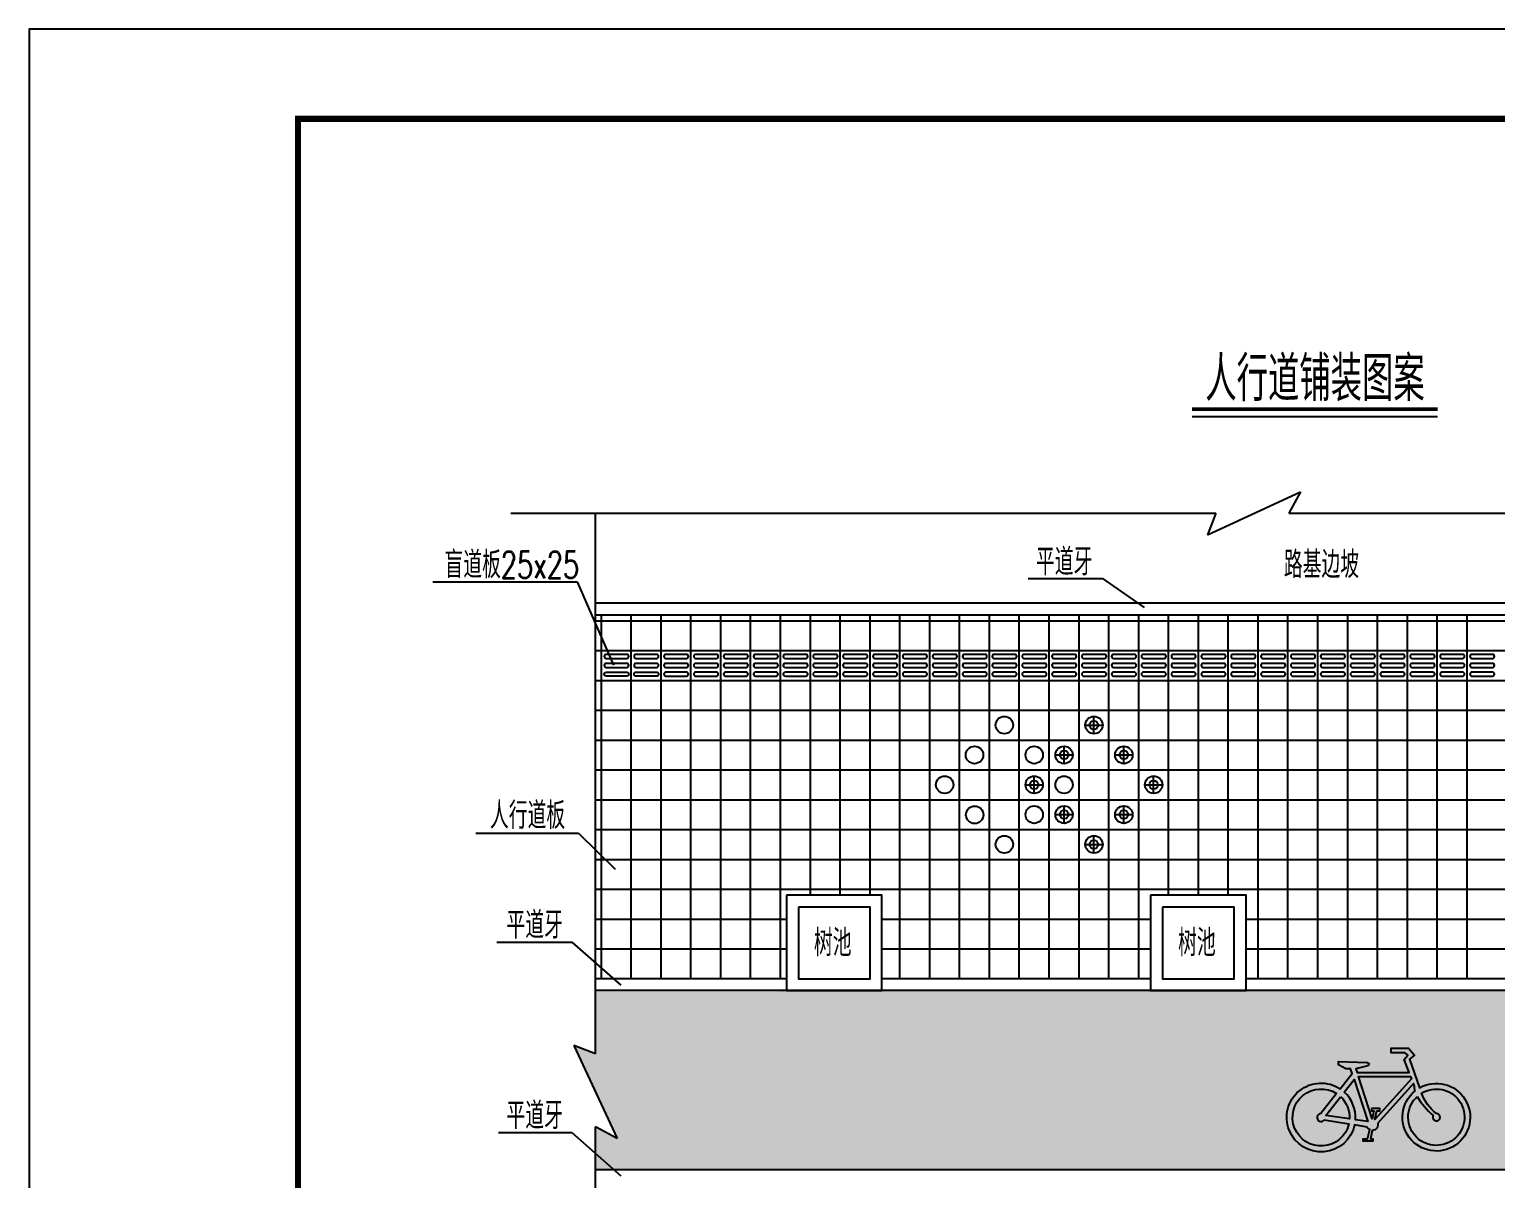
# Model space of a CAD drawing. Extents: x -95 to 325, y -1215 to -918.
# Drawn here: x -94.7 to 69, y -1046.3 to -917.9 of the extents above; entities that cross this region are included whole.
import ezdxf

# ---------------------------------------------------------------- set-up
doc = ezdxf.new("R2010")
doc.units = 0
doc.layers.get('0').update_dxf_attribs({"linetype": 'CONTINUOUS'})
doc.layers.add('PP-COM', color=7, linetype='CONTINUOUS')
doc.layers.add('图框', color=7, linetype='CONTINUOUS')
doc.styles.get("Standard").update_dxf_attribs({"font": 'simplex1.shx', "width": 0.7, "bigfont": 'hztxt.shx'})

# ---------------------------------------------------------------- blocks, each defined once
blk = doc.blocks.new('自行车')
at = {"layer": 'PP-COM', "color": 0}
for points in [[(-139.9291424864221, -1051.36788909301, -0.5121228006874943), (-142.1201690805622, -1054.326331594737), (-142.8988097983804, -1057.820856915934), (-141.8764883624315, -1057.820856915934), (-141.8764883624315, -1058.667017310206), (-145.8079973803417, -1058.667017310206), (-145.8079973803417, -1057.820856915934), (-144.0301019235433, -1057.820856915934), (-143.1883224928108, -1054.042966204285, -0.1640341838327437), (-144.1659361372807, -1052.972857729958), (-149.2742776138527, -1052.138130011294, -3.2266897398591), (-155.136652132169, -1037.521942994661), (-150.2546741187642, -1031.316994924578), (-150.8997909421666, -1029.3388807104), (-152.8502073812263, -1029.3388807104), (-155.7957333762772, -1027.787733298979), (-155.7957333762772, -1026.47522402614), (-144.2623167406812, -1026.855278264176), (-143.3454267626278, -1027.255060542829), (-143.9789139768479, -1028.20454333229), (-148.7467471534685, -1029.420547967093), (-148.2897555993688, -1030.834746097877), (-127.2379678147466, -1030.834746097877), (-129.2890072936149, -1025.590916497348), (-127.741238556627, -1023.856045497247), (-128.7810732122173, -1022.928354866955), (-134.4258858441906, -1022.928354866955), (-134.4258858441906, -1020.967896769027), (-127.5233041380397, -1020.967896769027), (-125.1045170005675, -1023.81893834182), (-127.0727734208906, -1025.488781867834), (-122.9924034461727, -1037.1103807547, -24.05350168804076), (-124.8657310673428, -1038.400096060535), (-125.0414920319706, -1036.450408226877), (-125.4506578586197, -1035.404306532876)], [(-161.5917237844916, -1050.125399697759), (-151.6206221108358, -1051.754725965549, -3.14859263110626), (-156.6092424462132, -1039.393591412999), (-162.9697052521511, -1047.477679728057, 1.532819608869109)], [(-153.4769068617695, -1038.820892704873), (-149.4620940358963, -1033.747274016552), (-143.9253126369988, -1050.724642438277), (-148.9691589592865, -1050.007664030487, 0.2277897084855213)], [(-123.8938866936606, -1040.582939202269, 0.08336914860524348), (-117.5177579600464, -1048.317589063465, 3.556088073350613), (-116.1869295875501, -1047.504839713705, -0.1291341803031177), (-122.2334980251881, -1039.321099438376, -21.84494050300352)], [(-154.9536537479775, -1040.687094424539, -0.2198594171713348), (-151.3265213693284, -1049.672566995538), (-160.9782896487543, -1048.300576452773)]]:
    blk.add_lwpolyline(points, format="xyb", close=True, dxfattribs=at)
blk.add_lwpolyline([(-142.4985028021149, -1045.462162891179), (-142.4985028021149, -1046.417851738364), (-141.4893150295725, -1046.417851738364), (-142.2095752780647, -1049.650366579433), (-147.7655691242104, -1032.456884464989), (-126.6034945224035, -1032.456884464989), (-126.2122199319599, -1033.457244185239), (-141.1367085190501, -1049.91257855568), (-140.3580229044096, -1046.417851738364), (-139.0667574477554, -1046.417851738364), (-139.0667574477554, -1045.462162891179)], close=True, dxfattribs=at)

msp = doc.modelspace()

# ---------------------------------------------------------------- hatches: boundary and pattern name
at = {"layer": 'PP-COM'}
msp.add_hatch(color=253, dxfattribs=at).paths.add_polyline_path([(-31.48678933014256, -1025.400982604121), (-31.48206108056726, -1032.354822113835), (-33.89895416613714, -1031.426506963438), (-29.07477305590803, -1041.823635058454), (-31.48686361102259, -1040.508860522671), (-31.48686361102259, -1045.291737668946), (129.1798028949774, -1045.291737668946), (129.1798028949774, -1040.508860522671), (131.591893450092, -1041.823635058454), (126.7677123398629, -1031.426506963438), (129.1798028949774, -1032.35297748868), (129.1798028949774, -1025.291737668947)])
at = {"layer": 'PP-COM', "true_color": 0xffffff}
h = msp.add_hatch(color=7, dxfattribs=at)
edge = h.paths.add_edge_path(flags=16)
edge.add_line((52.13461774207456, -1034.421514020369), (53.24156140155182, -1033.022641823527))
edge.add_line((53.24156140155182, -1033.022641823527), (54.76813445221156, -1037.703555017767))
edge.add_line((54.76813445221156, -1037.703555017767), (53.37747093986722, -1037.505873397999))
edge.add_arc((49.54659549114429, -1037.256952139149), 3.838954088907019, 356.2822815778115, 407.6119971914774)
edge = h.paths.add_edge_path(flags=16)
edge.add_arc((49.54659549114436, -1037.256952139149), 3.184764563834071, -2.8172017145540167, 46.781739696334114, ccw=False)
edge.add_line((52.72751103237929, -1037.413482157303), (50.06637484421081, -1037.035203941594))
edge.add_line((50.06637484421081, -1037.035203941594), (51.72745664310474, -1034.93605361424))
h.paths.add_polyline_path([(55.16152716278232, -1036.25261107083), (55.16152716278232, -1036.516108712116), (55.43977525415999, -1036.516108712116), (55.24118878205751, -1037.407361172113), (53.70931857370029, -1032.666862215782), (59.54401755415893, -1032.666862215782), (59.65189778314866, -1032.942676281731), (55.53699411791318, -1037.479656917179), (55.75168933316645, -1036.516108712116), (56.10771044098347, -1036.516108712116), (56.10771044098347, -1036.25261107083)], flags=16)
edge = h.paths.add_edge_path(flags=16)
edge.add_line((49.89724192157857, -1037.538334874047), (52.64642308004407, -1037.987564379772))
edge.add_arc((49.5465954911443, -1037.256952139149), 3.18476456383414, 57.217600214080505, 346.73774650711744, ccw=False)
edge.add_line((51.27098619436952, -1034.579415579233), (49.51731191869703, -1036.808319065179))
edge.add_arc((49.54659549114434, -1037.256952139149), 0.4495877697123468, 93.73456274567408, 321.2540529314429)
edge = h.paths.add_edge_path()
edge.add_arc((55.27413266956076, -1038.071194874221), 0.6254544427963987, -90.7597406713694, 17.712342371371392, ccw=False)
edge.add_line((55.26583940158467, -1038.696594331944), (55.05115656505362, -1039.660086981527))
edge.add_line((55.05115656505362, -1039.660086981527), (55.33302580293651, -1039.660086981527))
edge.add_line((55.33302580293651, -1039.660086981527), (55.33302580293651, -1039.893385997936))
edge.add_line((55.33302580293651, -1039.893385997936), (54.24905024335191, -1039.893385997936))
edge.add_line((54.24905024335191, -1039.893385997936), (54.24905024335191, -1039.660086981527))
edge.add_line((54.24905024335191, -1039.660086981527), (54.73924248604715, -1039.660086981527))
edge.add_line((54.73924248604715, -1039.660086981527), (54.97133360559393, -1038.618466275698))
edge.add_arc((55.27413266956087, -1038.071194874221), 0.6254544427964948, 203.7827169975147, 241.0447417564763, ccw=False)
edge.add_line((54.70179097132952, -1038.32342143999), (53.2933451848921, -1038.09327458243))
edge.add_arc((49.54659549114427, -1037.256952139149), 3.838954088907037, 56.29312010711152, 347.4171192721794, ccw=False)
edge.add_line((51.67700126452021, -1034.063374249461), (53.02303527457906, -1032.352577701413))
edge.add_line((53.02303527457906, -1032.352577701413), (52.8451669633379, -1031.807182166907))
edge.add_line((52.8451669633379, -1031.807182166907), (52.30740811773402, -1031.807182166907))
edge.add_line((52.30740811773402, -1031.807182166907), (51.49528275462001, -1031.379507735631))
edge.add_line((51.49528275462001, -1031.379507735631), (51.49528275462001, -1031.017629391462))
edge.add_line((51.49528275462001, -1031.017629391462), (54.67521740427723, -1031.12241600227))
edge.add_line((54.67521740427723, -1031.12241600227), (54.92801761979505, -1031.232641927542))
edge.add_line((54.92801761979505, -1031.232641927542), (54.75335576492056, -1031.494428466332))
edge.add_line((54.75335576492056, -1031.494428466332), (53.43879318549133, -1031.829699045254))
edge.add_line((53.43879318549133, -1031.829699045254), (53.56479255960544, -1032.219614521269))
edge.add_line((53.56479255960544, -1032.219614521269), (59.36908382286745, -1032.219614521269))
edge.add_line((59.36908382286745, -1032.219614521269), (58.80358170734183, -1030.773812642219))
edge.add_line((58.80358170734183, -1030.773812642219), (59.23032458778314, -1030.295482882685))
edge.add_line((59.23032458778314, -1030.295482882685), (58.94362669454821, -1030.03970476657))
edge.add_line((58.94362669454821, -1030.03970476657), (57.38726782480666, -1030.03970476657))
edge.add_line((57.38726782480666, -1030.03970476657), (57.38726782480666, -1029.499177286139))
edge.add_line((57.38726782480666, -1029.499177286139), (59.29041235109861, -1029.499177286139))
edge.add_line((59.29041235109861, -1029.499177286139), (59.95730797029044, -1030.285251887567))
edge.add_line((59.95730797029044, -1030.285251887567), (59.41463037629124, -1030.745652604514))
edge.add_line((59.41463037629124, -1030.745652604514), (60.53964911757039, -1033.949900413503))
edge.add_arc((62.41601956477867, -1037.22826331059), 3.777357454643768, -230.6927707461815, 119.7846566979714, ccw=False)
edge.add_line((60.02314480658129, -1034.305494121664), (59.97468489230471, -1033.767936163415))
edge.add_line((59.97468489230471, -1033.767936163415), (59.86187178316918, -1033.479510354401))
edge.add_line((59.86187178316918, -1033.479510354401), (55.86993804859991, -1037.880907695668))
edge = h.paths.add_edge_path(flags=16)
edge.add_arc((67.52057205684301, -1030.73854100738), 8.345308176899108, 209.9694145060554, 229.0321328918254)
edge.add_arc((62.41601956477844, -1037.22826331059), 0.4124558330725532, 152.8256063393013, 449.999999999997)
edge.add_arc((65.87789503356544, -1032.51392591211), 5.521844507425191, 201.742649331896, 231.1751427904885, ccw=False)
edge.add_arc((62.41601956477692, -1037.228263310591), 3.146744079255386, -227.52436271061288, 121.99159725788161, ccw=False)

# ---------------------------------------------------------------- linework, layer by layer
for p, q in [((35.1397890548439, -961.1361031731267), (62.55315022911095, -961.136103173126)), ((36.8494870726453, -974.3752974225163), (47.24661516766096, -969.5511163122871)), ((47.24661516766096, -969.5511163122871), (45.9344583796803, -971.9584043369464)), ((-40.9201716819387, -971.9584043369464), (37.77780222304215, -971.9584043369464)), ((-31.48686361102258, -1032.35297748868), (-31.48686361102259, -971.9584043369464)), ((37.77780222304215, -971.9584043369464), (36.8494870726453, -974.3752974225163)), ((45.9344583796803, -971.9584043369464), (140.1771243924949, -971.9584043369464)), ((-49.62667956622158, -979.6122929045296), (-33.52178975384304, -979.6122929045296)), ((-33.52178975384304, -979.6122929045296), (-29.48615341333313, -988.9337612331437)), ((16.82821567134397, -979.2585045370247), (25.12606052503385, -979.2585045370247)), ((25.12606052503385, -979.2585045370247), (29.80551708772069, -982.5039017014356)), ((-31.48686361102259, -981.9584043369464), (129.1798028949774, -981.9584043369464)), ((24.17980299997453, -996.600199516991), (24.17980299997453, -994.6499424708974)), ((23.2046744769309, -995.6250709939471), (25.15493152302422, -995.6250709939471)), ((20.84646966997755, -999.9335328469937), (20.84646966997755, -997.9832758009005)), ((27.51313632997756, -999.9335328469909), (27.51313632997756, -997.9832758008978)), ((19.87134114693393, -998.95840432395), (21.82159819302726, -998.95840432395)), ((26.53800780693273, -998.9584043239471), (28.48826485302725, -998.9584043239471)), ((17.51313633997756, -1003.266866176991), (17.51313633997756, -1001.316609130897)), ((30.84646965997756, -1003.266866176994), (30.84646965997756, -1001.3166091309)), ((16.53800781693394, -1002.291737653947), (18.48826486302785, -1002.291737653947)), ((29.87134113693394, -1002.29173765395), (31.82159818302725, -1002.29173765395)), ((20.84646966997448, -1006.600199506991), (20.84646966997448, -1004.649942460897)), ((27.51313632997756, -1006.600199506991), (27.51313632997756, -1004.649942460897)), ((19.87134114693086, -1005.625070983947), (21.82159819302419, -1005.625070983947)), ((26.53800780693273, -1005.625070983947), (28.48826485302725, -1005.625070983947)), ((-44.83750294868172, -1007.708705482711), (-33.3633748658977, -1007.708705482711)), ((-33.3633748658977, -1007.708705482711), (-29.28542498813704, -1011.726379512662)), ((24.17980299997507, -1009.933532836991), (24.17980299997507, -1007.983275790897)), ((23.20467447693082, -1008.958404313947), (25.15493152302415, -1008.958404313947)), ((-42.48707857726959, -1019.861026284518), (-34.13791404663586, -1019.861026284518)), ((-34.13791404663586, -1019.861026284518), (-28.657509664492, -1024.695463369403)), ((-33.89895416613714, -1031.426506963438), (-29.07477305590803, -1041.823635058454)), ((-31.48206108056726, -1032.354822113835), (-33.89895416613714, -1031.426506963438)), ((-42.30613259624103, -1041.1403703836), (-34.13791404663586, -1041.1403703836)), ((-34.13791404663586, -1041.1403703836), (-28.657509664492, -1045.974807468484)), ((-31.48686361102259, -1045.291737668946), (-31.48686361102259, -1040.508860522671)), ((-29.07477305590803, -1041.823635058454), (-31.48686361102259, -1040.508860522671)), ((-31.48686361102247, -1109.899999165545), (-31.48686361102259, -1045.291737668946))]:
    msp.add_line(p, q)
at = {"color": 0}
msp.add_line((-31.48686361102259, -983.2917376689463), (129.1798028949774, -983.2917376689463), dxfattribs=at)
at = {"color": 2}
for p, q in [((-31.48686361102247, -983.9584043389475), (129.1798028949775, -983.9584043389464)), ((-30.82019694502239, -1023.958404668946), (-30.82019694502248, -983.2917376689462)), ((-27.48686361502249, -1023.958404668946), (-27.48686361502249, -983.2917376689463)), ((-24.15353028502252, -1023.958404668946), (-24.15353028502248, -983.2917376689462)), ((-20.82019695502249, -1023.958404668946), (-20.82019695502248, -983.2917376689462)), ((-17.48686362502249, -1023.958404668946), (-17.48686362502249, -983.2917376689462)), ((-14.15353029502248, -1023.958404668946), (-14.15353029502248, -983.2917376689462)), ((-10.82019696502246, -1023.958404668946), (-10.82019696502246, -983.2917376689463)), ((-7.486863635022472, -1014.625071002946), (-7.486863635022498, -983.2917376689462)), ((-4.153530305022516, -1014.625071002946), (-4.15353030502249, -983.2917376689463)), ((-0.820196975022499, -1014.625071002946), (-0.8201969750224739, -983.2917376689463)), ((2.5131363549775, -1023.958404668946), (2.513136354977516, -983.2917376689463)), ((5.846469684977483, -1023.958404668946), (5.846469684977515, -983.2917376689463)), ((9.179803014977484, -1023.958404668946), (9.179803014977514, -983.2917376689463)), ((12.51313634497748, -1023.958404668946), (12.51313634497752, -983.2917376689463)), ((15.84646967497749, -1023.958404668946), (15.84646967497751, -983.2917376689463)), ((19.1798030049775, -1023.958404668946), (19.17980300497751, -983.2917376689463)), ((22.5131363349775, -1023.958404668946), (22.51313633497751, -983.2917376689463)), ((25.8464696649775, -1023.958404668946), (25.84646966497752, -983.2917376689463)), ((29.17980299497749, -1023.958404668946), (29.17980299497751, -983.2917376689463)), ((32.51313632497752, -1014.625071002946), (32.51313632497752, -983.2917376689463)), ((35.84646965497752, -1014.625071002946), (35.84646965497751, -983.2917376689463)), ((39.1798029849775, -1014.625071002946), (39.17980298497751, -983.2917376689463)), ((42.51313631497751, -1023.958404668946), (42.51313631497751, -983.2917376689463)), ((45.84646964497751, -1023.958404668946), (45.84646964497752, -983.2917376689463)), ((49.17980297497748, -1023.958404668946), (49.17980297497751, -983.2917376689463)), ((52.51313630497749, -1023.958404668946), (52.5131363049775, -983.2917376689463)), ((55.84646963497751, -1023.958404668946), (55.84646963497752, -983.2917376689463)), ((59.17980296497748, -1023.958404668946), (59.17980296497751, -983.2917376689463)), ((62.51313629497751, -1023.958404668946), (62.51313629497754, -983.2917376689463)), ((65.84646962497742, -1023.958404668946), (65.84646962497752, -983.2917376689463)), ((-31.48686361102259, -987.2917376689464), (129.1798028949774, -987.2917376689464)), ((-31.48686361102247, -990.6250709989475), (129.1798028949775, -990.6250709989464)), ((-31.48686361102247, -993.9584043289475), (129.1798028949775, -993.9584043289464)), ((-31.48686361102247, -997.2917376589472), (129.1798028949775, -997.2917376589463)), ((-31.48686361102247, -1000.625070988946), (129.1798028949775, -1000.625070988947)), ((-31.48686361102247, -1003.958404318946), (129.1798028949775, -1003.958404318946)), ((-31.48686361102247, -1003.958404318946), (129.1798028949775, -1003.958404318946)), ((-31.48686361102247, -1007.291737648946), (129.1798028949775, -1007.291737648946)), ((-31.48686361102259, -1010.625070978947), (129.1798028949774, -1010.625070978946)), ((-31.48686361102259, -1013.958404308946), (129.1798028949774, -1013.958404308946)), ((-31.48686361102245, -1017.291737638946), (-10.15350376502251, -1017.291737638946)), ((0.5131562349774974, -1017.291737638946), (30.5131562349775, -1017.291737638946)), ((41.17981623497751, -1017.291737638946), (71.1798162349775, -1017.291737638946)), ((-31.48686361102256, -1020.625070968947), (-10.15350376502251, -1020.625070968947)), ((0.5131562349774903, -1020.625070968946), (30.5131562349775, -1020.625070968946)), ((41.17981623497748, -1020.625070968946), (71.1798162349775, -1020.625070968946))]:
    msp.add_line(p, q, dxfattribs=at)
msp.add_lwpolyline([(325.2984243270657, -1214.890481318522), (325.2984243270657, -917.8904813185216), (-94.70157567293438, -917.8904813185216), (-94.70157567293438, -1214.890481318522)], close=True)
at = {"const_width": 0.4}
msp.add_lwpolyline([(35.1397890548439, -960.3361031731267), (62.55315022911095, -960.3361031731267)], dxfattribs=at)
at = {"color": 6}
for points in [[(-27.99484834225629, -988.179903804108, 0.9999999999999999), (-27.99484834225631, -987.7227609474227), (-30.28056262568279, -987.7227609474227, 0.9999999999999999), (-30.28056262568281, -988.1799038041082)], [(-27.99484834225631, -988.7287836655383), (-30.28056262568279, -988.7287836655381, 0.9999999999999999), (-30.28056262568281, -989.1859265222239), (-27.99484834225629, -989.1859265222234, 0.9999999999999999)], [(-24.66151501225629, -988.179903804108, 0.9999999999999999), (-24.6615150122563, -987.7227609474227), (-26.94722929568279, -987.7227609474227, 0.9999999999999999), (-26.9472292956828, -988.1799038041082)], [(-24.6615150122563, -988.7287836655383), (-26.94722929568279, -988.7287836655381, 0.9999999999999999), (-26.9472292956828, -989.1859265222239), (-24.66151501225629, -989.1859265222234, 0.9999999999999999)], [(-21.32818168225633, -988.179903804108, 0.9999999999999999), (-21.3281816822563, -987.7227609474227), (-23.61389596568283, -987.7227609474227, 0.9999999999999999), (-23.6138959656828, -988.1799038041082)], [(-21.32818168225633, -989.1859265222234, 0.9999999999999999), (-21.3281816822563, -988.7287836655383), (-23.61389596568283, -988.7287836655381, 0.9999999999999999), (-23.6138959656828, -989.1859265222239)], [(-20.2805626356828, -988.1799038041082), (-17.99484835225631, -988.179903804108, 0.9999999999999999), (-17.99484835225631, -987.7227609474227), (-20.28056263568281, -987.7227609474227, 0.9999999999999999)], [(-20.2805626356828, -989.1859265222239), (-17.99484835225631, -989.1859265222234, 0.9999999999999999), (-17.99484835225631, -988.7287836655383), (-20.28056263568281, -988.7287836655381, 0.9999999999999999)], [(-14.6615150222563, -988.179903804108, 0.9999999999999999), (-14.6615150222563, -987.7227609474227), (-16.9472293056828, -987.7227609474227, 0.9999999999999999), (-16.9472293056828, -988.1799038041082)], [(-14.6615150222563, -989.1859265222234, 0.9999999999999999), (-14.6615150222563, -988.7287836655383), (-16.9472293056828, -988.7287836655381, 0.9999999999999999), (-16.9472293056828, -989.1859265222239)], [(-11.32818169225656, -988.1799038041071, 0.9999999999999999), (-11.32818169225652, -987.7227609474218), (-13.61389597568306, -987.7227609474218, 0.9999999999999999), (-13.61389597568302, -988.1799038041073)], [(-11.32818169225656, -989.1859265222225, 0.9999999999999999), (-11.32818169225652, -988.7287836655374), (-13.61389597568306, -988.7287836655372, 0.9999999999999999), (-13.61389597568302, -989.185926522223)], [(-7.99484836225654, -988.1799038041071, 0.9999999999999999), (-7.994848362256519, -987.7227609474218), (-10.28056264568304, -987.7227609474218, 0.9999999999999999), (-10.28056264568302, -988.1799038041073)], [(-7.99484836225654, -989.1859265222225, 0.9999999999999999), (-7.994848362256519, -988.7287836655374), (-10.28056264568304, -988.7287836655372, 0.9999999999999999), (-10.28056264568302, -989.185926522223)], [(-6.947229315683018, -988.1799038041073), (-4.661515032256524, -988.1799038041071, 0.9999999999999999), (-4.661515032256524, -987.7227609474218), (-6.947229315683025, -987.7227609474218, 0.9999999999999999)], [(-6.947229315683018, -989.185926522223), (-4.661515032256524, -989.1859265222225, 0.9999999999999999), (-4.661515032256524, -988.7287836655374), (-6.947229315683025, -988.7287836655372, 0.9999999999999999)], [(-1.328181702256508, -988.1799038041071, 0.9999999999999999), (-1.328181702256522, -987.7227609474218), (-3.613895985683008, -987.7227609474218, 0.9999999999999999), (-3.613895985683023, -988.1799038041073)], [(-1.328181702256508, -989.1859265222225, 0.9999999999999999), (-1.328181702256522, -988.7287836655374), (-3.613895985683008, -988.7287836655372, 0.9999999999999999), (-3.613895985683023, -989.185926522223)], [(2.005151627743452, -988.1799038041071, 0.9999999999999999), (2.00515162774348, -987.7227609474218), (-0.2805626556829921, -987.7227609474218, 0.9999999999999999), (-0.2805626556830205, -988.1799038041073)], [(2.005151627743452, -989.1859265222225, 0.9999999999999999), (2.00515162774348, -988.7287836655374), (-0.2805626556829921, -988.7287836655372, 0.9999999999999999), (-0.2805626556830205, -989.185926522223)], [(5.338484957743276, -988.1799038041057, 0.9999999999999999), (5.33848495774329, -987.7227609474204), (3.052770674316776, -987.7227609474204, 0.9999999999999999), (3.05277067431679, -988.179903804106)], [(5.338484957743276, -989.1859265222212, 0.9999999999999999), (5.33848495774329, -988.7287836655361), (3.052770674316776, -988.7287836655358, 0.9999999999999999), (3.05277067431679, -989.1859265222216)], [(8.671818287743292, -988.1799038041057, 0.9999999999999999), (8.671818287743285, -987.7227609474204), (6.386104004316792, -987.7227609474204, 0.9999999999999999), (6.386104004316792, -988.179903804106)], [(8.671818287743292, -989.1859265222212, 0.9999999999999999), (8.671818287743285, -988.7287836655361), (6.386104004316792, -988.7287836655358, 0.9999999999999999), (6.386104004316792, -989.1859265222216)], [(12.00515161774325, -988.1799038041057, 0.9999999999999999), (12.00515161774329, -987.7227609474204), (9.719437334316808, -987.7227609474204, 0.9999999999999999), (9.71943733431679, -988.179903804106)], [(12.00515161774325, -989.1859265222212, 0.9999999999999999), (12.00515161774329, -988.7287836655361), (9.719437334316808, -988.7287836655358, 0.9999999999999999), (9.71943733431679, -989.1859265222216)], [(13.05277066431703, -988.179903804106), (15.33848494774351, -988.1799038041057, 0.9999999999999999), (15.33848494774353, -987.7227609474204), (13.05277066431701, -987.7227609474204, 0.9999999999999999)], [(13.05277066431703, -989.1859265222216), (15.33848494774351, -989.1859265222212, 0.9999999999999999), (15.33848494774353, -988.7287836655361), (13.05277066431701, -988.7287836655358, 0.9999999999999999)], [(18.67181827774353, -988.1799038041057, 0.9999999999999999), (18.67181827774353, -987.7227609474204), (16.38610399431703, -987.7227609474204, 0.9999999999999999), (16.38610399431703, -988.179903804106)], [(18.67181827774353, -989.1859265222212, 0.9999999999999999), (18.67181827774353, -988.7287836655361), (16.38610399431703, -988.7287836655358, 0.9999999999999999), (16.38610399431703, -989.1859265222216)], [(22.00515160774355, -988.1799038041057, 0.9999999999999999), (22.00515160774353, -987.7227609474204), (19.71943732431705, -987.7227609474204, 0.9999999999999999), (19.71943732431703, -988.179903804106)], [(22.00515160774355, -989.1859265222212, 0.9999999999999999), (22.00515160774353, -988.7287836655361), (19.71943732431705, -988.7287836655358, 0.9999999999999999), (19.71943732431703, -989.1859265222216)], [(25.33848493774351, -988.1799038041057, 0.9999999999999999), (25.33848493774353, -987.7227609474204), (23.052770654317, -987.7227609474204, 0.9999999999999999), (23.05277065431703, -988.179903804106)], [(25.33848493774351, -989.1859265222212, 0.9999999999999999), (25.33848493774353, -988.7287836655361), (23.052770654317, -988.7287836655358, 0.9999999999999999), (23.05277065431703, -989.1859265222216)], [(26.38610398431704, -988.179903804106), (28.67181826774352, -988.1799038041057, 0.9999999999999999), (28.67181826774353, -987.7227609474204), (26.38610398431702, -987.7227609474204, 0.9999999999999999)], [(26.38610398431704, -989.1859265222216), (28.67181826774352, -989.1859265222212, 0.9999999999999999), (28.67181826774353, -988.7287836655361), (26.38610398431702, -988.7287836655358, 0.9999999999999999)], [(32.00515159774353, -988.1799038041057, 0.9999999999999999), (32.00515159774353, -987.7227609474204), (29.71943731431704, -987.7227609474204, 0.9999999999999999), (29.71943731431703, -988.179903804106)], [(32.00515159774353, -989.1859265222212, 0.9999999999999999), (32.00515159774353, -988.7287836655361), (29.71943731431704, -988.7287836655358, 0.9999999999999999), (29.71943731431703, -989.1859265222216)], [(35.33848492774349, -988.1799038041057, 0.9999999999999999), (35.33848492774354, -987.7227609474204), (33.05277064431699, -987.7227609474204, 0.9999999999999999), (33.05277064431704, -988.179903804106)], [(35.33848492774349, -989.1859265222212, 0.9999999999999999), (35.33848492774354, -988.7287836655361), (33.05277064431699, -988.7287836655358, 0.9999999999999999), (33.05277064431704, -989.1859265222216)], [(38.67181825774351, -988.1799038041057, 0.9999999999999999), (38.67181825774354, -987.7227609474204), (36.38610397431701, -987.7227609474204, 0.9999999999999999), (36.38610397431704, -988.179903804106)], [(38.67181825774351, -989.1859265222212, 0.9999999999999999), (38.67181825774354, -988.7287836655361), (36.38610397431701, -988.7287836655358, 0.9999999999999999), (36.38610397431704, -989.1859265222216)], [(39.71943730431704, -988.179903804106), (42.00515158774353, -988.1799038041057, 0.9999999999999999), (42.00515158774353, -987.7227609474204), (39.71943730431703, -987.7227609474204, 0.9999999999999999)], [(39.71943730431704, -989.1859265222216), (42.00515158774353, -989.1859265222212, 0.9999999999999999), (42.00515158774353, -988.7287836655361), (39.71943730431703, -988.7287836655358, 0.9999999999999999)], [(45.33848491774355, -988.1799038041057, 0.9999999999999999), (45.33848491774354, -987.7227609474204), (43.05277063431705, -987.7227609474204, 0.9999999999999999), (43.05277063431704, -988.179903804106)], [(45.33848491774355, -989.1859265222212, 0.9999999999999999), (45.33848491774354, -988.7287836655361), (43.05277063431705, -988.7287836655358, 0.9999999999999999), (43.05277063431704, -989.1859265222216)], [(48.67181824774351, -988.1799038041057, 0.9999999999999999), (48.67181824774354, -987.7227609474204), (46.38610396431701, -987.7227609474204, 0.9999999999999999), (46.38610396431704, -988.179903804106)], [(48.67181824774351, -989.1859265222212, 0.9999999999999999), (48.67181824774354, -988.7287836655361), (46.38610396431701, -988.7287836655358, 0.9999999999999999), (46.38610396431704, -989.1859265222216)], [(52.00515157774353, -988.1799038041057, 0.9999999999999999), (52.00515157774354, -987.7227609474204), (49.71943729431703, -987.7227609474204, 0.9999999999999999), (49.71943729431704, -988.179903804106)], [(52.00515157774353, -989.1859265222212, 0.9999999999999999), (52.00515157774354, -988.7287836655361), (49.71943729431703, -988.7287836655358, 0.9999999999999999), (49.71943729431704, -989.1859265222216)], [(55.33848490774354, -988.1799038041057, 0.9999999999999999), (55.33848490774353, -987.7227609474204), (53.05277062431704, -987.7227609474204, 0.9999999999999999), (53.05277062431704, -988.179903804106)], [(55.33848490774354, -989.1859265222212, 0.9999999999999999), (55.33848490774353, -988.7287836655361), (53.05277062431704, -988.7287836655358, 0.9999999999999999), (53.05277062431704, -989.1859265222216)], [(58.67181823774356, -988.1799038041057, 0.9999999999999999), (58.67181823774354, -987.7227609474204), (56.38610395431706, -987.7227609474204, 0.9999999999999999), (56.38610395431704, -988.179903804106)], [(58.67181823774356, -989.1859265222212, 0.9999999999999999), (58.67181823774354, -988.7287836655361), (56.38610395431706, -988.7287836655358, 0.9999999999999999), (56.38610395431704, -989.1859265222216)], [(59.71943728431704, -988.179903804106), (62.00515156774352, -988.1799038041057, 0.9999999999999999), (62.00515156774353, -987.7227609474204), (59.71943728431702, -987.7227609474204, 0.9999999999999999)], [(59.71943728431704, -989.1859265222216), (62.00515156774352, -989.1859265222212, 0.9999999999999999), (62.00515156774353, -988.7287836655361), (59.71943728431702, -988.7287836655358, 0.9999999999999999)], [(65.33848489774354, -988.1799038041057, 0.9999999999999999), (65.33848489774354, -987.7227609474204), (63.05277061431703, -987.7227609474204, 0.9999999999999999), (63.05277061431703, -988.179903804106)], [(65.33848489774354, -989.1859265222212, 0.9999999999999999), (65.33848489774354, -988.7287836655361), (63.05277061431703, -988.7287836655358, 0.9999999999999999), (63.05277061431703, -989.1859265222216)], [(68.67181822774356, -988.1799038041057, 0.9999999999999999), (68.67181822774353, -987.7227609474204), (66.38610394431706, -987.7227609474204, 0.9999999999999999), (66.38610394431703, -988.179903804106)], [(68.67181822774356, -989.1859265222212, 0.9999999999999999), (68.67181822774353, -988.7287836655361), (66.38610394431706, -988.7287836655358, 0.9999999999999999), (66.38610394431703, -989.1859265222216)], [(-27.99484834225629, -989.7087668906571, -0.9999999999999999), (-27.99484834225631, -990.1659097473427), (-30.28056262568279, -990.1659097473424, -0.9999999999999999), (-30.28056262568281, -989.7087668906576)], [(-24.66151501225629, -989.7087668906571, -0.9999999999999999), (-24.6615150122563, -990.1659097473427), (-26.94722929568279, -990.1659097473424, -0.9999999999999999), (-26.9472292956828, -989.7087668906576)], [(-21.3281816822563, -989.7087668906576), (-23.61389596568283, -989.7087668906571, 0.9999999999999999), (-23.6138959656828, -990.1659097473427), (-21.32818168225633, -990.1659097473424, 0.9999999999999999)], [(-20.2805626356828, -990.1659097473427), (-17.99484835225631, -990.1659097473424, 0.9999999999999999), (-17.99484835225631, -989.7087668906576), (-20.28056263568281, -989.7087668906571, 0.9999999999999999)], [(-14.6615150222563, -989.7087668906576), (-16.9472293056828, -989.7087668906571, 0.9999999999999999), (-16.9472293056828, -990.1659097473427), (-14.6615150222563, -990.1659097473424, 0.9999999999999999)], [(-11.32818169225652, -989.7087668906566), (-13.61389597568306, -989.7087668906562, 0.9999999999999999), (-13.61389597568302, -990.1659097473417), (-11.32818169225656, -990.1659097473415, 0.9999999999999999)], [(-7.994848362256519, -989.7087668906566), (-10.28056264568304, -989.7087668906562, 0.9999999999999999), (-10.28056264568302, -990.1659097473417), (-7.99484836225654, -990.1659097473415, 0.9999999999999999)], [(-6.947229315683018, -990.1659097473417), (-4.661515032256524, -990.1659097473415, 0.9999999999999999), (-4.661515032256524, -989.7087668906566), (-6.947229315683025, -989.7087668906562, 0.9999999999999999)], [(-1.328181702256522, -989.7087668906566), (-3.613895985683008, -989.7087668906562, 0.9999999999999999), (-3.613895985683023, -990.1659097473417), (-1.328181702256508, -990.1659097473415, 0.9999999999999999)], [(2.00515162774348, -989.7087668906566), (-0.2805626556829921, -989.7087668906562, 0.9999999999999999), (-0.2805626556830205, -990.1659097473417), (2.005151627743452, -990.1659097473415, 0.9999999999999999)], [(5.33848495774329, -989.7087668906553), (3.052770674316776, -989.7087668906548, 0.9999999999999999), (3.05277067431679, -990.1659097473404), (5.338484957743276, -990.1659097473402, 0.9999999999999999)], [(8.671818287743285, -989.7087668906553), (6.386104004316792, -989.7087668906548, 0.9999999999999999), (6.386104004316792, -990.1659097473404), (8.671818287743292, -990.1659097473402, 0.9999999999999999)], [(12.00515161774329, -989.7087668906553), (9.719437334316808, -989.7087668906548, 0.9999999999999999), (9.71943733431679, -990.1659097473404), (12.00515161774325, -990.1659097473402, 0.9999999999999999)], [(13.05277066431703, -990.1659097473404), (15.33848494774351, -990.1659097473402, 0.9999999999999999), (15.33848494774353, -989.7087668906553), (13.05277066431701, -989.7087668906548, 0.9999999999999999)], [(18.67181827774353, -989.7087668906553), (16.38610399431703, -989.7087668906548, 0.9999999999999999), (16.38610399431703, -990.1659097473404), (18.67181827774353, -990.1659097473402, 0.9999999999999999)], [(22.00515160774353, -989.7087668906553), (19.71943732431705, -989.7087668906548, 0.9999999999999999), (19.71943732431703, -990.1659097473404), (22.00515160774355, -990.1659097473402, 0.9999999999999999)], [(25.33848493774353, -989.7087668906553), (23.052770654317, -989.7087668906548, 0.9999999999999999), (23.05277065431703, -990.1659097473404), (25.33848493774351, -990.1659097473402, 0.9999999999999999)], [(26.38610398431704, -990.1659097473404), (28.67181826774352, -990.1659097473402, 0.9999999999999999), (28.67181826774353, -989.7087668906553), (26.38610398431702, -989.7087668906548, 0.9999999999999999)], [(32.00515159774353, -989.7087668906553), (29.71943731431704, -989.7087668906548, 0.9999999999999999), (29.71943731431703, -990.1659097473404), (32.00515159774353, -990.1659097473402, 0.9999999999999999)], [(35.33848492774354, -989.7087668906553), (33.05277064431699, -989.7087668906548, 0.9999999999999999), (33.05277064431704, -990.1659097473404), (35.33848492774349, -990.1659097473402, 0.9999999999999999)], [(38.67181825774354, -989.7087668906553), (36.38610397431701, -989.7087668906548, 0.9999999999999999), (36.38610397431704, -990.1659097473404), (38.67181825774351, -990.1659097473402, 0.9999999999999999)], [(39.71943730431704, -990.1659097473404), (42.00515158774353, -990.1659097473402, 0.9999999999999999), (42.00515158774353, -989.7087668906553), (39.71943730431703, -989.7087668906548, 0.9999999999999999)], [(45.33848491774354, -989.7087668906553), (43.05277063431705, -989.7087668906548, 0.9999999999999999), (43.05277063431704, -990.1659097473404), (45.33848491774355, -990.1659097473402, 0.9999999999999999)], [(48.67181824774354, -989.7087668906553), (46.38610396431701, -989.7087668906548, 0.9999999999999999), (46.38610396431704, -990.1659097473404), (48.67181824774351, -990.1659097473402, 0.9999999999999999)], [(52.00515157774354, -989.7087668906553), (49.71943729431703, -989.7087668906548, 0.9999999999999999), (49.71943729431704, -990.1659097473404), (52.00515157774353, -990.1659097473402, 0.9999999999999999)], [(55.33848490774353, -989.7087668906553), (53.05277062431704, -989.7087668906548, 0.9999999999999999), (53.05277062431704, -990.1659097473404), (55.33848490774354, -990.1659097473402, 0.9999999999999999)], [(58.67181823774354, -989.7087668906553), (56.38610395431706, -989.7087668906548, 0.9999999999999999), (56.38610395431704, -990.1659097473404), (58.67181823774356, -990.1659097473402, 0.9999999999999999)], [(59.71943728431704, -990.1659097473404), (62.00515156774352, -990.1659097473402, 0.9999999999999999), (62.00515156774353, -989.7087668906553), (59.71943728431702, -989.7087668906548, 0.9999999999999999)], [(65.33848489774354, -989.7087668906553), (63.05277061431703, -989.7087668906548, 0.9999999999999999), (63.05277061431703, -990.1659097473404), (65.33848489774354, -990.1659097473402, 0.9999999999999999)], [(68.67181822774353, -989.7087668906553), (66.38610394431706, -989.7087668906548, 0.9999999999999999), (66.38610394431703, -990.1659097473404), (68.67181822774356, -990.1659097473402, 0.9999999999999999)]]:
    msp.add_lwpolyline(points, format="xyb", close=True, dxfattribs=at)
at = {"color": 1}
for centre in [(14.17980300997755, -995.6250709939471), (10.84646967997753, -998.9584043239471), (17.51313633997756, -998.9584043239471), (7.513136349977572, -1002.291737653947), (20.84646966997758, -1002.291737653947), (10.86667155018006, -1005.64527285415), (17.51313633997756, -1005.625070983947), (14.17980300997755, -1008.958404313947)]:
    msp.add_circle(centre, 0.9751285230496165, dxfattribs=at)
at = {"color": 3}
for centre in [(24.17980299997453, -995.6250709939471), (20.84646966997758, -998.95840432395), (27.51313632997756, -998.9584043239471), (17.51313633997756, -1002.291737653947), (30.84646965997757, -1002.29173765395), (20.84646966997451, -1005.625070983947), (27.51313632997756, -1005.625070983947), (24.17980299997504, -1008.958404313947)]:
    msp.add_circle(centre, 0.9751285230496165, dxfattribs=at)
at = {"layer": 'PP-COM'}
for p, q in [((-10.15350376502251, -1023.958404668946), (-31.48686361102258, -1023.958404668946)), ((30.51315623497749, -1023.958404668946), (0.5131562349774867, -1023.958404668946)), ((71.1798162349775, -1023.958404668946), (41.17981623497749, -1023.958404668946)), ((129.1798028949774, -1025.291737668947), (-31.48686361102258, -1025.291737668947)), ((-31.48686361102247, -1045.291737668946), (129.1798028949775, -1045.291737668946))]:
    msp.add_line(p, q, dxfattribs=at)
for points in [[(-10.15350376502251, -1014.625071002948), (-10.15350376502251, -1025.291737668947), (0.5131562349774867, -1025.291737668947), (0.513156234977501, -1014.625071002947), (-10.15350376502251, -1014.625071002947)], [(30.51315623497749, -1014.625071002947), (30.51315623497749, -1025.291737668947), (41.17981623497749, -1025.291737668947), (41.1798162349775, -1014.625071002947), (30.51315623497749, -1014.625071002947)]]:
    msp.add_lwpolyline(points, dxfattribs=at)
for points in [[(-8.82017076502251, -1015.958404002947), (-8.82017076502251, -1023.958404668947), (-0.8201767650225094, -1023.958404668947), (-0.8201767650224951, -1015.958404002947)], [(31.84648923497749, -1015.958404002947), (31.84648923497749, -1023.958404668947), (39.84648323497749, -1023.958404668947), (39.84648323497751, -1015.958404002947)]]:
    msp.add_lwpolyline(points, close=True, dxfattribs=at)
for centre in [(24.17980299997453, -995.6250709939471), (20.84646966997758, -998.95840432395), (27.51313632997756, -998.9584043239471), (17.51313633997756, -1002.291737653947), (30.84646965997757, -1002.29173765395), (20.84646966997451, -1005.625070983947), (27.51313632997756, -1005.625070983947), (24.17980299997504, -1008.958404313947)]:
    msp.add_circle(centre, 0.4801333328532001, dxfattribs=at)
at = {"layer": '图框', "const_width": 0.7}
msp.add_lwpolyline([(315.2984246311383, -927.8904801742108), (-64.70157536862746, -927.8904804482524), (-64.70157516909433, -1204.890480447787), (315.29842483044, -1204.890480173977), (315.2984246309055, -927.8904801744436)], dxfattribs=at)

# ---------------------------------------------------------------- block references
at = {"layer": 'PP-COM', "color": 0, "xscale": 0.2757148857211026, "yscale": 0.2757148857211026, "zscale": 0.2757148857211026}
msp.add_blockref('自行车', (94.45048557829566, -750.205296688715), dxfattribs=at)

# ---------------------------------------------------------------- texts
at = {"width": 0.7}
for s, height, p in [('人行道铺装图案', 5, (36.61509559707196, -959.4275243704019)), ('盲道板25x25', 3, (-48.34167193270481, -979.2172250014588)), ('平道牙', 3, (17.70386175950172, -978.8893302334567)), ('路基边坡', 3, (45.39359972084386, -979.2013138538373)), ('人行道板', 3, (-43.26312149923555, -1007.219283342065)), ('平道牙', 3, (-41.41969702032692, -1019.470271764782)), ('树池', 3, (-7.087569062506702, -1021.445866536322)), ('树池', 3, (33.57909093749328, -1021.445866536322)), ('平道牙', 3, (-41.41969702032692, -1040.749615863863))]:
    msp.add_text(s, height=height, dxfattribs=at).set_placement(p)

doc.saveas('drawing.dxf')
